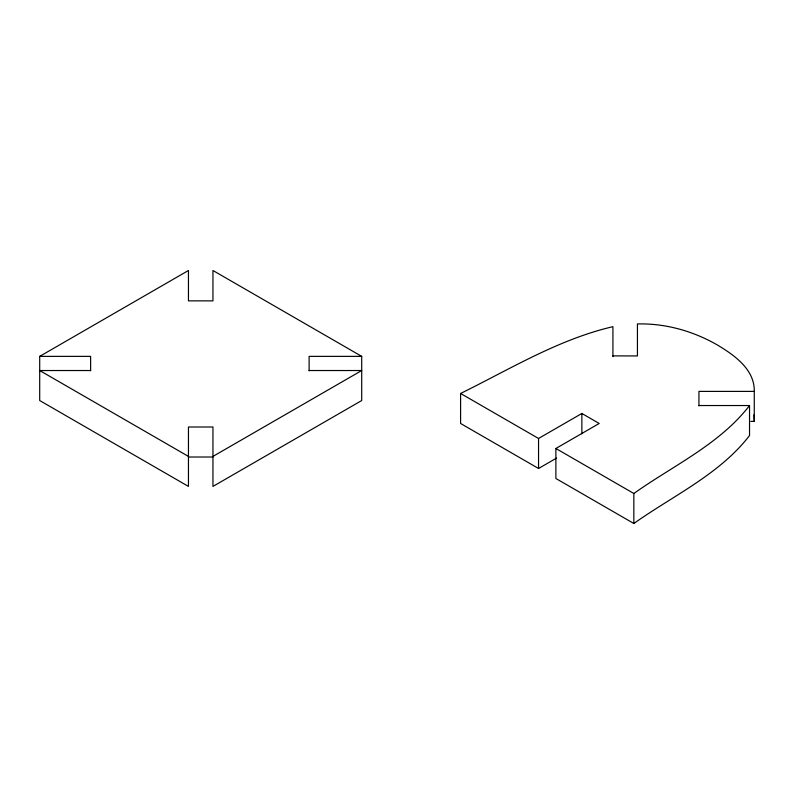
<?xml version="1.0" encoding="UTF-8"?>
<svg xmlns="http://www.w3.org/2000/svg" width="794" height="794" viewBox="0 0 794 794"><rect width="100%" height="100%" fill="white"/><g stroke="black" fill="none" stroke-linecap="round" stroke-linejoin="round"><path stroke-width="1.19" d="M750.796 421.406L754.26 421.406L754.26 391.392C754.826 369.518 734.361 355.176 717.587 345.112C693.39 331.128 665.461 323.227 637.433 323.942L637.433 355.95L612.928 355.881M754.26 421.406L753.953 414.835M698.938 405.536L749.536 405.536C719.642 444.332 673.044 465.631 633.84 493.491L633.84 523.504L555.879 478.484L555.879 448.481L599.192 423.47L581.863 413.466L538.55 438.477L460.589 393.467L460.589 423.47L538.55 468.49L556.604 458.069M633.84 523.504C673.044 495.635 719.642 474.346 749.536 435.549L749.536 405.536M39.7 356.377L188.456 270.496L188.456 300.866L212.951 300.866L212.951 270.496L361.707 356.377L361.707 400.533L212.951 486.414L212.951 427.003L188.456 427.003L188.456 486.414L39.7 400.533L39.7 356.377L90.625 356.377L90.625 370.788M212.951 456.411L361.707 370.53L309.114 370.53M460.589 393.467C510.205 369.031 558.549 339.326 612.928 326.671L612.928 356.675M361.707 356.377L309.114 356.377L309.114 370.788M90.625 370.53L39.7 370.53L188.456 456.411M754.26 391.392L698.938 391.392L698.938 405.794M188.456 457.016L212.951 457.016M555.879 448.481L633.84 493.491M581.863 413.466L581.863 433.871M538.55 438.477L538.55 468.49"/></g></svg>
